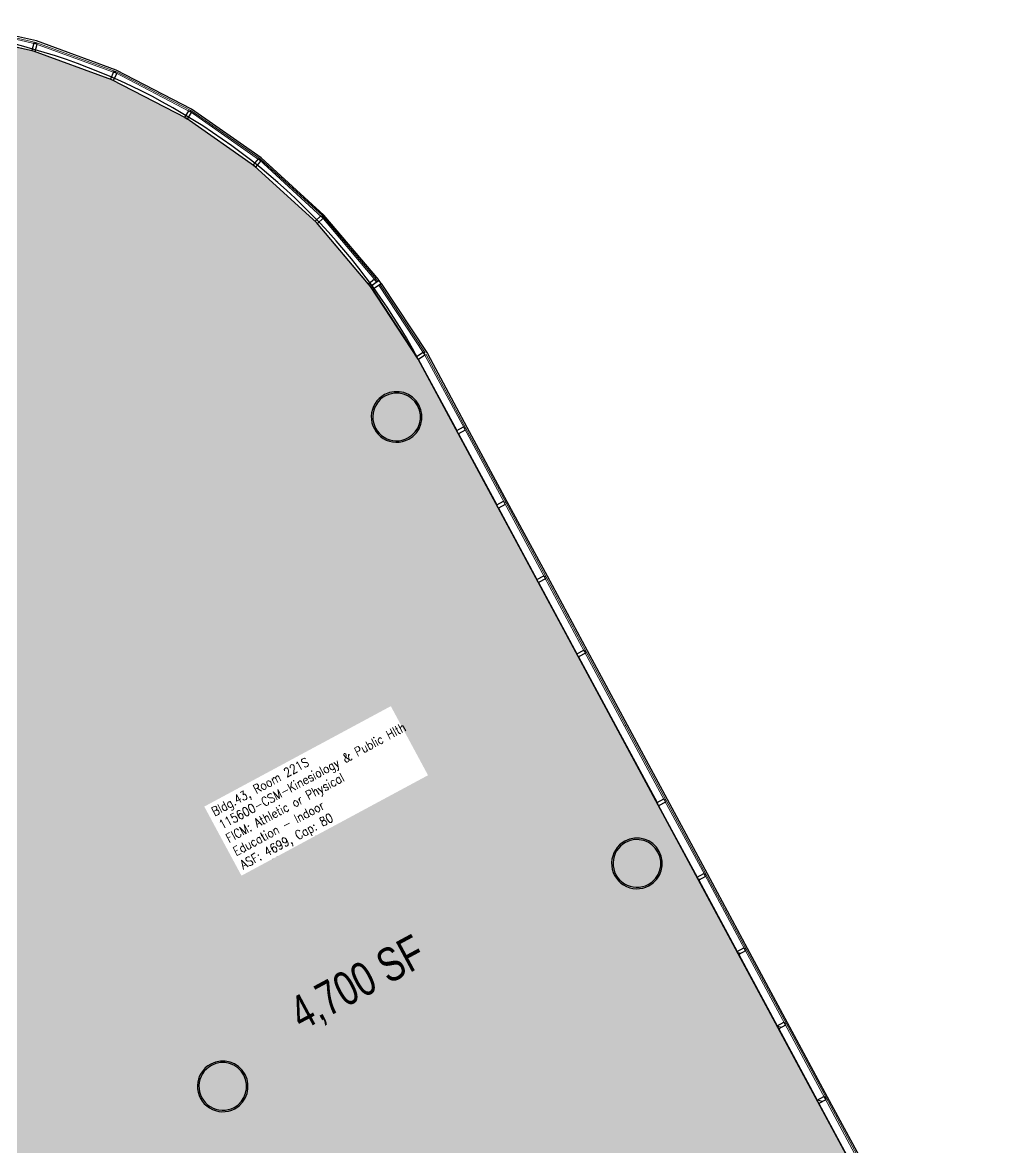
# Model space of a CAD drawing. Header units: inches. Extents: x 69213732 to 69221603, y 27657838 to 27667119.
# Drawn here: x 69215344 to 69216042, y 27666315 to 27667113 of the extents above; entities that cross this region are included whole.
import ezdxf
from ezdxf.enums import TextEntityAlignment as Align

# ---------------------------------------------------------------- set-up
doc = ezdxf.new("R2010")
doc.units = ezdxf.units.IN
doc.header["$LTSCALE"] = 100
doc.header["$MEASUREMENT"] = 0
for name, color, linetype in [('A-FLOR', 3, 'CONTINUOUS'), ('A-GLAZ', 1, 'CONTINUOUS'), ('A-GLAZ-SILL', 2, 'CONTINUOUS'), ('A-IDEN-RNUM', 7, 'CONTINUOUS'), ('A-IDEN-SNUM', 4, 'CONTINUOUS'), ('A-IDEN-VNUM', 4, 'CONTINUOUS'), ('AREA-ASSIGN', 7, 'CONTINUOUS'), ('AREA-GROSS', 1, 'CONTINUOUS'), ('AREA-TEXT', 3, 'CONTINUOUS'), ('Rooms-Category-Color', 7, 'CONTINUOUS'), ('Rooms-College-Color', 7, 'CONTINUOUS'), ('Rooms-Department-Color', 7, 'CONTINUOUS'), ('Rooms-Division-Color', 7, 'CONTINUOUS'), ('Rooms-Information', 7, 'CONTINUOUS')]:
    doc.layers.add(name, color=color, linetype=linetype)
doc.styles.add('AREA', font='arial.ttf', dxfattribs={"width": 0.75, "height": 24})
doc.styles.add('ROOMSNUMBER', font='TXT.shx', dxfattribs={"height": 0.03})
doc.styles.add('ROOMVNUMBER', font='simplex.shx', dxfattribs={"width": 0.85})

msp = doc.modelspace()

# ---------------------------------------------------------------- hatches: boundary and pattern name
at = {"layer": 'A-GLAZ-SILL', "extrusion": (0, 0, -1)}
h = msp.add_hatch(dxfattribs=at)
h.set_pattern_fill('FP1_163', color=256, angle=61.71035, style=0, pattern_type=2)
h.set_pattern_definition([(16.71, (-69215803.576, 27666550.628), (-6.9, 22.986), []), (16.71, (-69215800.733, 27666555.91), (16.086, 29.887), []), (16.71, (-69215806.42, 27666545.344), (16.086, 29.887), [])])
h.paths.add_polyline_path([(-69215796.03, 27666557.18), (-69215800.87, 27666559.79), (-69215799.69, 27666561.99), (-69215794.85, 27666559.38)], flags=0)
h = msp.add_hatch(dxfattribs=at)
h.set_pattern_fill('FP1_162', color=256, angle=61.71035, style=0, pattern_type=2)
h.set_pattern_definition([(16.71, (-69215831.716, 27666498.344), (-6.9, 22.986), []), (16.71, (-69215828.872, 27666503.628), (16.086, 29.887), []), (16.71, (-69215834.56, 27666493.06), (16.086, 29.887), [])])
h.paths.add_polyline_path([(-69215824.47, 27666504.35), (-69215829.31, 27666506.96), (-69215828.13, 27666509.16), (-69215823.28, 27666506.55)], flags=0)
h = msp.add_hatch(dxfattribs=at)
h.set_pattern_fill('FP1_161', color=256, angle=61.71035, style=0, pattern_type=2)
h.set_pattern_definition([(16.71, (-69215859.855, 27666446.06), (-6.9, 22.986), []), (16.71, (-69215857.012, 27666451.344), (16.086, 29.887), []), (16.71, (-69215862.699, 27666440.778), (16.086, 29.887), [])])
h.paths.add_polyline_path([(-69215852.9, 27666451.52), (-69215857.75, 27666454.12), (-69215856.56, 27666456.32), (-69215851.72, 27666453.72)], flags=0)
h = msp.add_hatch(dxfattribs=at)
h.set_pattern_fill('FP1_160', color=256, angle=61.71035, style=0, pattern_type=2)
h.set_pattern_definition([(16.71, (-69215887.995, 27666393.778), (-6.9, 22.986), []), (16.71, (-69215885.15, 27666399.06), (16.086, 29.887), []), (16.71, (-69215890.838, 27666388.494), (16.086, 29.887), [])])
h.paths.add_polyline_path([(-69215881.34, 27666398.68), (-69215886.18, 27666401.29), (-69215885, 27666403.49), (-69215880.15, 27666400.88)], flags=0)
h = msp.add_hatch(dxfattribs=at)
h.set_pattern_fill('FP1_159', color=256, angle=61.71035, style=0, pattern_type=2)
h.set_pattern_definition([(16.71, (-69215916.134, 27666341.494), (-6.9, 22.986), []), (16.71, (-69215913.29, 27666346.777), (16.086, 29.887), []), (16.71, (-69215918.978, 27666336.21), (16.086, 29.887), [])])
h.paths.add_polyline_path([(-69215909.77, 27666345.85), (-69215914.62, 27666348.45), (-69215913.43, 27666350.66), (-69215908.59, 27666348.05)], flags=0)
at = {"layer": 'Rooms-Category-Color', "true_color": 0xfbafa2}
msp.add_hatch(color=21, dxfattribs=at).paths.add_polyline_path([(69216009.48, 27666160.6), (69215653.85, 27666821.35), (69215625.34, 27666874.33), (69215591.33, 27666925.95), (69215552.96, 27666971.37), (69215509.08, 27667011.36), (69215460.45, 27667045.28), (69215407.81, 27667072.64), (69215352.02, 27667092.95), (69215294.05, 27667105.87), (69215234.9, 27667111.15), (69215175.58, 27667108.72), (69215119.26, 27667099.16), (69215056.97, 27667086.8), (69214553, 27666986.19), (69214594.82, 27666776.69), (69214632.96, 27666784.61), (69214627.27, 27666813.16), (69215018.56, 27666891.75), (69215021.52, 27666892.25), (69215201.37, 27666928.37), (69215418.17, 27665842.35)])
at = {"layer": 'Rooms-College-Color', "true_color": 0xffe090}
msp.add_hatch(color=41, dxfattribs=at).paths.add_polyline_path([(69216009.48, 27666160.6), (69215653.85, 27666821.35), (69215625.34, 27666874.33), (69215591.33, 27666925.95), (69215552.96, 27666971.37), (69215509.08, 27667011.36), (69215460.45, 27667045.28), (69215407.81, 27667072.64), (69215352.02, 27667092.95), (69215294.05, 27667105.87), (69215234.9, 27667111.15), (69215175.58, 27667108.72), (69215119.26, 27667099.16), (69215056.97, 27667086.8), (69214553, 27666986.19), (69214594.82, 27666776.69), (69214632.96, 27666784.61), (69214627.27, 27666813.16), (69215018.56, 27666891.75), (69215021.52, 27666892.25), (69215201.37, 27666928.37), (69215418.17, 27665842.35)])
at = {"layer": 'Rooms-Department-Color', "true_color": 0xffe090}
msp.add_hatch(color=41, dxfattribs=at).paths.add_polyline_path([(69216009.48, 27666160.6), (69215653.85, 27666821.35), (69215625.34, 27666874.33), (69215591.33, 27666925.95), (69215552.96, 27666971.37), (69215509.08, 27667011.36), (69215460.45, 27667045.28), (69215407.81, 27667072.64), (69215352.02, 27667092.95), (69215294.05, 27667105.87), (69215234.9, 27667111.15), (69215175.58, 27667108.72), (69215119.26, 27667099.16), (69215056.97, 27667086.8), (69214553, 27666986.19), (69214594.82, 27666776.69), (69214632.96, 27666784.61), (69214627.27, 27666813.16), (69215018.56, 27666891.75), (69215021.52, 27666892.25), (69215201.37, 27666928.37), (69215418.17, 27665842.35)])
at = {"layer": 'Rooms-Division-Color', "true_color": 0xffe090}
msp.add_hatch(color=41, dxfattribs=at).paths.add_polyline_path([(69216009.48, 27666160.6), (69215653.85, 27666821.35), (69215625.34, 27666874.33), (69215591.33, 27666925.95), (69215552.96, 27666971.37), (69215509.08, 27667011.36), (69215460.45, 27667045.28), (69215407.81, 27667072.64), (69215352.02, 27667092.95), (69215294.05, 27667105.87), (69215234.9, 27667111.15), (69215175.58, 27667108.72), (69215119.26, 27667099.16), (69215056.97, 27667086.8), (69214553, 27666986.19), (69214594.82, 27666776.69), (69214632.96, 27666784.61), (69214627.27, 27666813.16), (69215018.56, 27666891.75), (69215021.52, 27666892.25), (69215201.37, 27666928.37), (69215418.17, 27665842.35)])

# ---------------------------------------------------------------- linework, layer by layer
at = {"layer": 'A-FLOR', "lineweight": 25}
for centre, radius, start, end in [((69215609.98, 27666833.23), 18, 118.28965, 298.28965), ((69215609.98, 27666833.23), 16.94, 118.28965, 298.28965), ((69215609.98, 27666833.23), 18, 298.28965, 118.28965), ((69215609.98, 27666833.23), 16.94, 298.28965, 118.28965), ((69215780.6, 27666516.23), 18, 298.28965, 118.28965), ((69215780.6, 27666516.23), 16.94, 298.28965, 118.28965), ((69215780.6, 27666516.23), 18, 118.28965, 298.28965), ((69215780.6, 27666516.23), 16.94, 118.28965, 298.28965), ((69215486.49, 27666357.93), 18, 118.28965, 298.28965), ((69215486.49, 27666357.93), 18, 298.28965, 118.28965), ((69215486.49, 27666357.93), 16.94, 298.28965, 118.28965), ((69215486.49, 27666357.93), 16.94, 118.28965, 298.28965)]:
    msp.add_arc(centre, radius, start, end, dxfattribs=at)
at = {"layer": 'A-GLAZ', "lineweight": 9}
for p, q in [((69215294.86, 27667111.32), (69215353.6, 27667098.24)), ((69215353.82, 27667099.21), (69215295.08, 27667112.3)), ((69215353.88, 27667099.2), (69215353.54, 27667098.26)), ((69215353.54, 27667098.26), (69215410.06, 27667077.67)), ((69215353.6, 27667098.24), (69215353.82, 27667099.21)), ((69215410.4, 27667078.61), (69215353.88, 27667099.2)), ((69215410.46, 27667078.59), (69215410, 27667077.7)), ((69215410, 27667077.7), (69215463.33, 27667049.98)), ((69215410.06, 27667077.67), (69215410.4, 27667078.61)), ((69215463.79, 27667050.87), (69215410.46, 27667078.59)), ((69215463.85, 27667050.84), (69215463.28, 27667050.02)), ((69215463.28, 27667050.02), (69215512.55, 27667015.65)), ((69215463.33, 27667049.98), (69215463.79, 27667050.87)), ((69215513.12, 27667016.47), (69215463.85, 27667050.84)), ((69215513.17, 27667016.43), (69215512.5, 27667015.69)), ((69215512.5, 27667015.69), (69215556.95, 27666975.17)), ((69215512.55, 27667015.65), (69215513.12, 27667016.47)), ((69215557.62, 27666975.91), (69215513.17, 27667016.43)), ((69215557.67, 27666975.86), (69215556.91, 27666975.21)), ((69215556.91, 27666975.21), (69215594.96, 27666930.18)), ((69215556.95, 27666975.17), (69215557.62, 27666975.91)), ((69215595.72, 27666930.82), (69215557.67, 27666975.86)), ((69215594.96, 27666930.18), (69215595.72, 27666930.82)), ((69215597.3, 27666926.89), (69215598.14, 27666927.44)), ((69215629.39, 27666878.18), (69215597.3, 27666926.89)), ((69215598.14, 27666927.44), (69215630.23, 27666878.73)), ((69215630.23, 27666878.73), (69215629.39, 27666878.18)), ((69215630.06, 27666877.17), (69215630.94, 27666877.64)), ((69215658.1, 27666825.06), (69215630.06, 27666877.17)), ((69215630.94, 27666877.64), (69215658.98, 27666825.53)), ((69215658.1, 27666825.06), (69215658.98, 27666825.53)), ((69215658.98, 27666825.53), (69215658.1, 27666825.06)), ((69215686.54, 27666772.23), (69215658.1, 27666825.06)), ((69215658.98, 27666825.53), (69215687.42, 27666772.7)), ((69215686.54, 27666772.23), (69215687.42, 27666772.7)), ((69215687.42, 27666772.7), (69215686.54, 27666772.23)), ((69215687.42, 27666772.7), (69215715.86, 27666719.87)), ((69215714.97, 27666719.39), (69215686.54, 27666772.23)), ((69215714.97, 27666719.39), (69215715.86, 27666719.87)), ((69215715.86, 27666719.87), (69215714.97, 27666719.39)), ((69215743.41, 27666666.56), (69215714.97, 27666719.39)), ((69215715.86, 27666719.87), (69215744.29, 27666667.03)), ((69215743.41, 27666666.56), (69215744.29, 27666667.03)), ((69215744.29, 27666667.03), (69215743.41, 27666666.56)), ((69215771.85, 27666613.72), (69215743.41, 27666666.56)), ((69215744.29, 27666667.03), (69215772.73, 27666614.2)), ((69215771.85, 27666613.72), (69215772.73, 27666614.2)), ((69215772.73, 27666614.2), (69215771.85, 27666613.72)), ((69215800.28, 27666560.89), (69215771.85, 27666613.72)), ((69215772.73, 27666614.2), (69215801.16, 27666561.36)), ((69215800.28, 27666560.89), (69215801.16, 27666561.36)), ((69215801.16, 27666561.36), (69215800.28, 27666560.89)), ((69215828.72, 27666508.06), (69215800.28, 27666560.89)), ((69215801.16, 27666561.36), (69215829.6, 27666508.53)), ((69215828.72, 27666508.06), (69215829.6, 27666508.53)), ((69215829.6, 27666508.53), (69215828.72, 27666508.06)), ((69215857.15, 27666455.22), (69215828.72, 27666508.06)), ((69215829.6, 27666508.53), (69215858.03, 27666455.7)), ((69215857.15, 27666455.22), (69215858.03, 27666455.7)), ((69215858.03, 27666455.7), (69215857.15, 27666455.22)), ((69215885.59, 27666402.39), (69215857.15, 27666455.22)), ((69215858.03, 27666455.7), (69215886.47, 27666402.86)), ((69215885.59, 27666402.39), (69215886.47, 27666402.86)), ((69215886.47, 27666402.86), (69215885.59, 27666402.39)), ((69215914.02, 27666349.56), (69215885.59, 27666402.39)), ((69215886.47, 27666402.86), (69215914.91, 27666350.03)), ((69215914.02, 27666349.56), (69215914.91, 27666350.03)), ((69215914.91, 27666350.03), (69215914.02, 27666349.56)), ((69215942.46, 27666296.72), (69215914.02, 27666349.56)), ((69215914.91, 27666350.03), (69215943.34, 27666297.2))]:
    msp.add_line(p, q, dxfattribs=at)
at = {"layer": 'A-GLAZ-SILL'}
for p, q in [((69215354.13, 27667100.17), (69215295.2, 27667113.29)), ((69215352.02, 27667092.95), (69215294.05, 27667105.87)), ((69215410.83, 27667079.52), (69215354.13, 27667100.17)), ((69215407.81, 27667072.64), (69215352.02, 27667092.95)), ((69215464.34, 27667051.71), (69215410.83, 27667079.52)), ((69215460.45, 27667045.28), (69215407.81, 27667072.64)), ((69215509.08, 27667011.36), (69215460.45, 27667045.28)), ((69215513.77, 27667017.23), (69215464.34, 27667051.71)), ((69215558.37, 27666976.58), (69215513.77, 27667017.23)), ((69215552.96, 27666971.37), (69215509.08, 27667011.36)), ((69215597.29, 27666930.51), (69215558.37, 27666976.58)), ((69215589.95, 27666927.58), (69215552.96, 27666971.37)), ((69215597.29, 27666930.51), (69215595.77, 27666929.22)), ((69215598.97, 27666927.99), (69215631.79, 27666878.18)), ((69215592.71, 27666923.86), (69215624.11, 27666876.19)), ((69215624.11, 27666876.19), (69215628.7, 27666879.22)), ((69215630.08, 27666877.13), (69215625.49, 27666874.11)), ((69215628.7, 27666879.22), (69215630.08, 27666877.13)), ((69215631.79, 27666878.18), (69215659.86, 27666826.01)), ((69215625.49, 27666874.11), (69215624.11, 27666876.19)), ((69215625.34, 27666874.33), (69215652.67, 27666823.55)), ((69215653.85, 27666821.35), (69215681.1, 27666770.72)), ((69215659.86, 27666826.01), (69215688.3, 27666773.17)), ((69215688.3, 27666773.17), (69215716.74, 27666720.34)), ((69215682.29, 27666768.52), (69215709.54, 27666717.89)), ((69215716.74, 27666720.34), (69215745.17, 27666667.51)), ((69215710.72, 27666715.68), (69215737.97, 27666665.05)), ((69215739.16, 27666662.85), (69215767, 27666611.12)), ((69215745.17, 27666667.51), (69215773.61, 27666614.67)), ((69215773.61, 27666614.67), (69215802.04, 27666561.84)), ((69215767, 27666611.12), (69215794.85, 27666559.38)), ((69215796.03, 27666557.18), (69215823.28, 27666506.55)), ((69215802.04, 27666561.84), (69215830.48, 27666509)), ((69215824.47, 27666504.35), (69215851.72, 27666453.72)), ((69215830.48, 27666509), (69215858.91, 27666456.17)), ((69215858.91, 27666456.17), (69215887.35, 27666403.34)), ((69215852.9, 27666451.52), (69215880.15, 27666400.88)), ((69215881.34, 27666398.68), (69215908.59, 27666348.05)), ((69215887.35, 27666403.34), (69215915.79, 27666350.5)), ((69215915.79, 27666350.5), (69215944.22, 27666297.67)), ((69215909.77, 27666345.85), (69215937.62, 27666294.11))]:
    msp.add_line(p, q, dxfattribs=at)
at = {"layer": 'A-GLAZ-SILL', "extrusion": (0, 0, -1)}
for p, q in [((69215352.37, 27667098.6), (69215350.83, 27667093.32)), ((69215350.83, 27667093.32), (69215353.23, 27667092.62)), ((69215354.77, 27667097.9), (69215352.37, 27667098.6)), ((69215353.23, 27667092.62), (69215354.77, 27667097.9)), ((69215408.88, 27667078.19), (69215406.67, 27667073.15)), ((69215411.17, 27667077.18), (69215408.88, 27667078.19)), ((69215408.96, 27667072.15), (69215411.17, 27667077.18)), ((69215406.67, 27667073.15), (69215408.96, 27667072.15)), ((69215462.24, 27667050.65), (69215459.39, 27667045.94)), ((69215459.39, 27667045.94), (69215461.53, 27667044.65)), ((69215461.53, 27667044.65), (69215464.37, 27667049.35)), ((69215464.37, 27667049.35), (69215462.24, 27667050.65)), ((69215511.54, 27667016.45), (69215508.11, 27667012.15)), ((69215510.06, 27667010.59), (69215513.5, 27667014.88)), ((69215513.5, 27667014.88), (69215511.54, 27667016.45)), ((69215508.11, 27667012.15), (69215510.06, 27667010.59)), ((69215556.06, 27666976.09), (69215552.1, 27666972.28)), ((69215553.83, 27666970.47), (69215557.79, 27666974.29)), ((69215557.79, 27666974.29), (69215556.06, 27666976.09)), ((69215552.1, 27666972.28), (69215553.83, 27666970.47)), ((69215594.15, 27666931.13), (69215589.95, 27666927.58)), ((69215589.95, 27666927.58), (69215591.57, 27666925.67)), ((69215597.6, 27666930.08), (69215591.33, 27666925.95)), ((69215591.33, 27666925.95), (69215592.71, 27666923.86)), ((69215591.57, 27666925.67), (69215595.77, 27666929.22)), ((69215592.71, 27666923.86), (69215598.97, 27666927.99)), ((69215595.77, 27666929.22), (69215594.15, 27666931.13)), ((69215598.97, 27666927.99), (69215597.6, 27666930.08)), ((69215652.67, 27666823.55), (69215657.51, 27666826.16)), ((69215653.85, 27666821.35), (69215652.67, 27666823.55)), ((69215658.7, 27666823.96), (69215653.85, 27666821.35)), ((69215657.51, 27666826.16), (69215658.7, 27666823.96)), ((69215681.1, 27666770.72), (69215685.95, 27666773.33)), ((69215685.95, 27666773.33), (69215687.13, 27666771.12)), ((69215682.29, 27666768.52), (69215681.1, 27666770.72)), ((69215687.13, 27666771.12), (69215682.29, 27666768.52)), ((69215709.54, 27666717.89), (69215714.38, 27666720.49)), ((69215710.72, 27666715.68), (69215709.54, 27666717.89)), ((69215715.57, 27666718.29), (69215710.72, 27666715.68)), ((69215714.38, 27666720.49), (69215715.57, 27666718.29)), ((69215737.97, 27666665.05), (69215742.82, 27666667.66)), ((69215739.16, 27666662.85), (69215737.97, 27666665.05)), ((69215744, 27666665.46), (69215739.16, 27666662.85)), ((69215742.82, 27666667.66), (69215744, 27666665.46)), ((69215794.85, 27666559.38), (69215799.69, 27666561.99)), ((69215796.03, 27666557.18), (69215794.85, 27666559.38)), ((69215800.87, 27666559.79), (69215796.03, 27666557.18)), ((69215799.69, 27666561.99), (69215800.87, 27666559.79)), ((69215823.28, 27666506.55), (69215828.13, 27666509.16)), ((69215828.13, 27666509.16), (69215829.31, 27666506.96)), ((69215824.47, 27666504.35), (69215823.28, 27666506.55)), ((69215829.31, 27666506.96), (69215824.47, 27666504.35)), ((69215851.72, 27666453.72), (69215856.56, 27666456.32)), ((69215852.9, 27666451.52), (69215851.72, 27666453.72)), ((69215857.75, 27666454.12), (69215852.9, 27666451.52)), ((69215856.56, 27666456.32), (69215857.75, 27666454.12)), ((69215880.15, 27666400.88), (69215885, 27666403.49)), ((69215881.34, 27666398.68), (69215880.15, 27666400.88)), ((69215886.18, 27666401.29), (69215881.34, 27666398.68)), ((69215885, 27666403.49), (69215886.18, 27666401.29)), ((69215908.59, 27666348.05), (69215913.43, 27666350.66)), ((69215913.43, 27666350.66), (69215914.62, 27666348.45)), ((69215909.77, 27666345.85), (69215908.59, 27666348.05)), ((69215914.62, 27666348.45), (69215909.77, 27666345.85))]:
    msp.add_line(p, q, dxfattribs=at)
at = {"layer": 'AREA-ASSIGN'}
msp.add_lwpolyline([(69216009.48, 27666160.6), (69215653.85, 27666821.35), (69215625.34, 27666874.33), (69215591.33, 27666925.95), (69215552.96, 27666971.37), (69215509.08, 27667011.36), (69215460.45, 27667045.28), (69215407.81, 27667072.64), (69215352.02, 27667092.95), (69215294.05, 27667105.87), (69215234.9, 27667111.15), (69215175.58, 27667108.72), (69215119.26, 27667099.16), (69215056.97, 27667086.8), (69214553, 27666986.19), (69214594.82, 27666776.69), (69214632.96, 27666784.61), (69214627.27, 27666813.16), (69215018.56, 27666891.75), (69215021.52, 27666892.25), (69215201.37, 27666928.37), (69215418.17, 27665842.35)], close=True, dxfattribs=at)
at = {"layer": 'AREA-GROSS'}
msp.add_lwpolyline([(69216320.08, 27665583.5), (69215625.34, 27666874.33, 0.307491), (69215175.58, 27667108.72), (69215056.97, 27667086.8), (69214553, 27666986.19), (69214594.82, 27666776.69), (69214606.4, 27666718.71), (69214599.04, 27666717.24), (69214600.44, 27666710.26), (69215033.34, 27666796.68), (69215054.26, 27666691.87), (69213796.15, 27666440.71)], format="xyb", dxfattribs=at)

# ---------------------------------------------------------------- texts
at = {"layer": 'A-IDEN-RNUM', "style": 'ROOMSNUMBER', "width": 0.85}
msp.add_text('0221-0S', height=1, rotation=28.29, dxfattribs=at).set_placement((69215548.16, 27666581.54))
at = {"layer": 'A-IDEN-SNUM', "style": 'ROOMSNUMBER', "width": 0.85}
msp.add_text('043002210S', height=1, rotation=28.29, dxfattribs=at).set_placement((69215548.16, 27666581.54))
at = {"layer": 'A-IDEN-VNUM', "style": 'ROOMVNUMBER', "width": 0.85}
msp.add_text('221s', height=45, rotation=28.29, dxfattribs=at).set_placement((69215545.17, 27666558.72), align=Align.MIDDLE)
at = {"layer": 'AREA-TEXT', "style": 'AREA', "width": 0.75}
msp.add_text('4,700 SF', height=24, rotation=28.29, dxfattribs=at).set_placement((69215581.91, 27666431.92), align=Align.MIDDLE_CENTER)

# ---------------------------------------------------------------- next in the draw order: texts
at = {"layer": 'Rooms-Information', "insert": (69215502.11, 27666509.99), "char_height": 6.42857, "width": 144, "attachment_point": 7, "rotation": 28.29, "style": 'ROOMVNUMBER', "bg_fill": 3, "box_fill_scale": 1.5, "bg_fill_color": 256, "bg_fill_true_color": 13158600, "bg_fill_transparency": 0}
msp.add_mtext('Bldg.43, Room 221S^M^J115600-CSM-Kinesiology & Public Hlth^M^JFICM: Athletic or Physical Education - Indoor^M^JASF: 4699, Cap: 80', dxfattribs=at)

doc.saveas('drawing.dxf')
